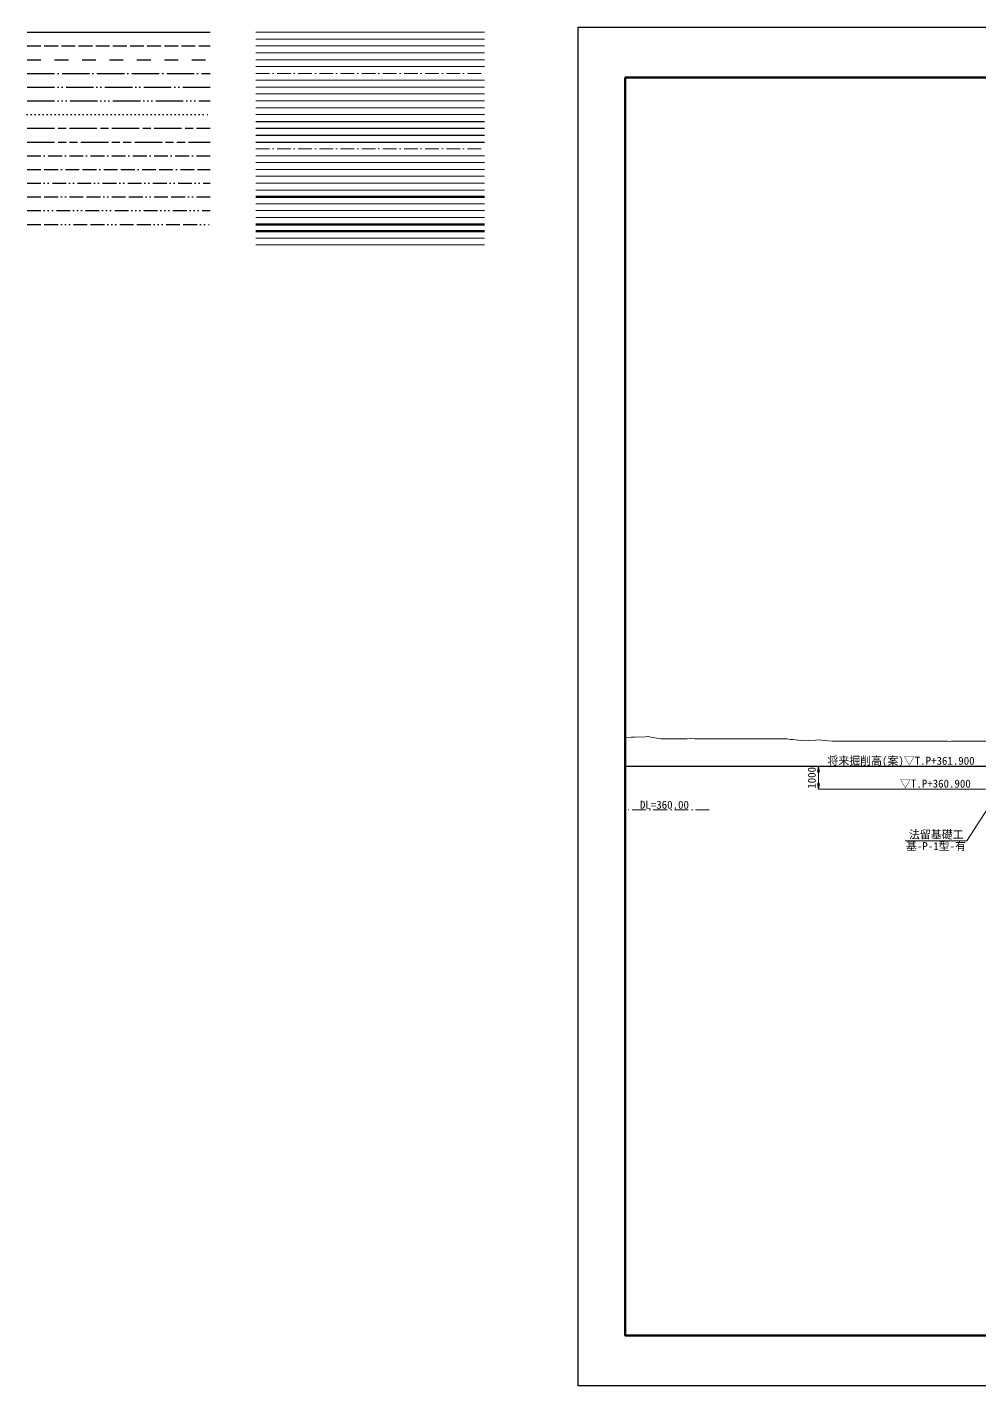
# Model space of a CAD drawing. Header units: millimetres. Extents: x -24095 to 84100, y 0 to 59400.
# Drawn here: x -24095 to 17553, y 0 to 59400 of the extents above; entities that cross this region are included whole.
import ezdxf
from ezdxf.enums import TextEntityAlignment as Align

# ---------------------------------------------------------------- set-up
doc = ezdxf.new("R2010")
doc.units = ezdxf.units.MM
doc.header["$LTSCALE"] = 100
doc.header["$PDSIZE"] = 300
for name, pattern in [('SXF_一点二短鎖線', [16.75, 6, -1.5, 6, -1.5, 0.25, -1.5]), ('SXF_一点短鎖線', [9.25, 6, -1.5, 0.25, -1.5]), ('SXF_一点鎖線', [18.5, 12, -1.5, 3.5, -1.5]), ('SXF_一点長鎖線', [15.25, 12, -1.5, 0.25, -1.5]), ('SXF_三点二短鎖線', [20.25, 6, -1.5, 6, -1.5, 0.25, -1.5, 0.25, -1.5, 0.25, -1.5]), ('SXF_三点短鎖線', [12.75, 6, -1.5, 0.25, -1.5, 0.25, -1.5, 0.25, -1.5]), ('SXF_三点長鎖線', [18.75, 12, -1.5, 0.25, -1.5, 0.25, -1.5, 0.25, -1.5]), ('SXF_二点二短鎖線', [18.5, 6, -1.5, 6, -1.5, 0.25, -1.5, 0.25, -1.5]), ('SXF_二点短鎖線', [11, 6, -1.5, 0.25, -1.5, 0.25, -1.5]), ('SXF_二点鎖線', [23.5, 12, -1.5, 3.5, -1.5, 3.5, -1.5]), ('SXF_二点長鎖線', [17, 12, -1.5, 0.25, -1.5, 0.25, -1.5]), ('SXF_点線', [1.75, 0.25, -1.5]), ('SXF_破線', [7.5, 6, -1.5]), ('SXF_跳び破線', [12, 6, -6])]:
    doc.linetypes.add(name, pattern=pattern)
doc.layers.get('Defpoints').update_dxf_attribs({"color": 153})
for name, color, linetype, lineweight in [('D-BGD', 7, 'Continuous', 13), ('D-BGD-BRG', 7, 'Continuous', 13), ('D-BGD-CRST', 7, 'Continuous', 13), ('D-BGD-ETRL', 7, 'Continuous', 13), ('D-BGD-HTXT', 7, 'Continuous', 13), ('D-BGD-TXT', 7, 'Continuous', 13), ('D-BMK', 2, 'SXF_一点短鎖線', 13), ('D-BMK-HTXT', 7, 'Continuous', 13), ('D-BMK-TXT', 7, 'Continuous', 13), ('D-BYP', 7, 'Continuous', 13), ('D-BYP-DIM', 7, 'Continuous', 13), ('D-BYP-HTXT', 7, 'Continuous', 13), ('D-BYP-STR1', 2, 'Continuous', 13), ('D-BYP-STR2', 6, 'Continuous', 25), ('D-BYP-STR3', 3, 'Continuous', 25), ('D-BYP-STR4', 6, 'Continuous', 25), ('D-BYP-STR6', 2, 'SXF_一点短鎖線', 13), ('D-BYP-STR7', 2, 'Continuous', 13), ('D-BYP-STR8', 150, 'Continuous', 13), ('D-BYP-STR9', 30, 'Continuous', 13), ('D-BYP-TXT', 7, 'Continuous', 13), ('D-DOC', 7, 'Continuous', 13), ('D-ORD', 7, 'Continuous', 13), ('D-STR', 1, 'Continuous', 50), ('D-STR-DIM', 7, 'Continuous', 13), ('D-STR-HTXT', 7, 'Continuous', 13), ('D-STR-TXT', 7, 'Continuous', 13), ('D-TTL', 2, 'Continuous', 140), ('D-TTL-FRAM', 2, 'Continuous', 50), ('D-TTL-LINE', 7, 'Continuous', 13), ('D-TTL-TXT', 7, 'Continuous', 13)]:
    doc.layers.add(name, color=color, linetype=linetype, lineweight=lineweight)
doc.layers.add('D-BYP-STR5', color=7, linetype='Continuous', lineweight=25, true_color=0xc00080)
doc.styles.add('MS ゴシック', font='MS Gothic.ttf')
doc.styles.add('ＭＳ ゴシック', font='MS Gothic.ttf')
doc.dimstyles.new('DIM-100-F', dxfattribs={"dimscale": 100, "dimtxt": 3.5, "dimasz": 2.5, "dimexe": 0, "dimexo": 2, "dimgap": 0.8, "dimtad": 1, "dimdec": 0, "dimzin": 0, "dimdsep": 46, "dimtxsty": 'MS ゴシック', "dimblk": 'OPEN', "dimcen": 0.1, "dimaunit": 1, "dimadec": 4, "dimazin": 0, "dimtfac": 1, "dimtdec": 0, "dimtmove": 2, "dimatfit": 3, "dimldrblk": 'OPEN', "dimfxl": 1, "dimtolj": 1, "dimtzin": 0, "dimlwd": -1, "dimlwe": -1, "dimarcsym": 2})

# ---------------------------------------------------------------- blocks, each defined once
blk = doc.blocks.new('_Open')
at = {"color": 0, "linetype": 'ByBlock', "lineweight": -2}
for p, q in [((-1, 0.17), (0, 0)), ((-1, -0.17), (0, 0)), ((0, 0), (-1, 0))]:
    blk.add_line(p, q, dxfattribs=at)
blk = doc.blocks.new('*D15')
at = {"layer": 'D-STR-DIM', "color": 0, "ltscale": 0.01, "transparency": 16777216}
for p, q in [((17795, 27080), (10502, 27080)), ((10502, 26330), (10502, 26830)), ((17795, 26080), (10502, 26080))]:
    blk.add_line(p, q, dxfattribs=at)
at = {"layer": 'Defpoints', "color": 0, "ltscale": 0.01, "transparency": 16777216}
for p in [(10502, 27080), (17995, 27080), (17995, 26080)]:
    blk.add_point(p, dxfattribs=at)
at = {"layer": 'D-STR-DIM', "color": 0, "ltscale": 0.01, "transparency": 16777216, "xscale": 250, "yscale": 250, "zscale": 250}
for p, rotation in [((10502, 27080), 90), ((10502, 26080), 270)]:
    blk.add_blockref('_Open', p, dxfattribs=dict(at, rotation=rotation))
at = {"layer": 'D-STR-DIM', "color": 0, "ltscale": 0.01, "transparency": 16777216, "insert": (10207, 26580), "char_height": 350, "attachment_point": 5, "rotation": 90, "style": 'MS ゴシック'}
blk.add_mtext('\\A1;1000', dxfattribs=at)

msp = doc.modelspace()

# ---------------------------------------------------------------- linework, layer by layer
at = {"layer": 'D-BGD'}
msp.add_line((-14094.8, 59179.1), (-4094.8, 59179.1), dxfattribs=at)
at = {"layer": 'D-BGD', "color": 7, "linetype": 'Continuous', "lineweight": 13}
msp.add_lwpolyline([(17870.8, 28179.8), (17450.6, 28179.8), (17139.7, 28179.8), (16873.9, 28179.8), (16604.7, 28179.8), (16297.1, 28179.8), (16238.5, 28169.6), (16136.4, 28179.8), (15720.4, 28179.8), (15506, 28179.8), (15143.7, 28179.8), (15139.8, 28179.8), (15133.1, 28179.8), (14407.4, 28179.8), (14129.8, 28179.8), (13990.3, 28179.8), (13675, 28179.8), (13413.6, 28179.8), (13308.8, 28179.8), (13126.5, 28179.8), (12576.3, 28179.8), (12260.1, 28179.8), (12123.2, 28179.8), (11843.9, 28179.8), (11683.4, 28179.8), (11119.9, 28179.8), (11106.7, 28181.1), (10745.3, 28217.1), (10530, 28238.6), (10379.1, 28227.4), (10116.5, 28208.1), (9953.3, 28196), (9732.5, 28218), (9376.5, 28253.5), (9280.4, 28263.1), (9113.2, 28279.8), (8799.8, 28279.8), (8548, 28279.8), (8223.1, 28279.8), (8181.8, 28279.8), (8109.9, 28279.8), (7646.4, 28279.8), (7449.4, 28279.8), (7106.6, 28279.8), (7083.1, 28279.8), (7069.7, 28279.8), (7019.7, 28279.8), (6493, 28279.8), (6103.3, 28279.8), (5916.2, 28279.8), (5618.3, 28279.8), (5339.5, 28279.8), (5100, 28279.8), (4885.9, 28301.1), (4762.8, 28279.8), (4307, 28279.8), (4186.1, 28279.8), (4153.4, 28279.8), (4096.7, 28279.8), (3609.4, 28279.8), (3093.4, 28369.2), (3054.8, 28383.6), (3032.6, 28385.8), (2950.6, 28379.8), (2455.9, 28361.5), (2322.4, 28356.6), (2050, 28346.6)], dxfattribs=at)
at = {"layer": 'D-BGD-BRG'}
msp.add_line((-14094.8, 58879.1), (-4094.8, 58879.1), dxfattribs=at)
at = {"layer": 'D-BGD-CRST'}
msp.add_line((-14094.8, 58579.1), (-4094.8, 58579.1), dxfattribs=at)
at = {"layer": 'D-BGD-ETRL'}
msp.add_line((-14094.8, 58279.1), (-4094.8, 58279.1), dxfattribs=at)
at = {"layer": 'D-BGD-HTXT'}
msp.add_line((-14094.8, 57979.1), (-4094.8, 57979.1), dxfattribs=at)
at = {"layer": 'D-BGD-TXT'}
msp.add_line((-14094.8, 57679.1), (-4094.8, 57679.1), dxfattribs=at)
at = {"layer": 'D-BMK'}
msp.add_line((-14094.8, 57379.1), (-4094.8, 57379.1), dxfattribs=at)
at = {"layer": 'D-BMK', "linetype": 'SXF_一点短鎖線'}
msp.add_line((5726.9, 25179.9), (2050, 25179.9), dxfattribs=at)
at = {"layer": 'D-BMK-HTXT'}
msp.add_line((-14094.8, 57079.1), (-4094.8, 57079.1), dxfattribs=at)
at = {"layer": 'D-BMK-TXT'}
msp.add_line((-14094.8, 56779.1), (-4094.8, 56779.1), dxfattribs=at)
at = {"layer": 'D-BYP'}
msp.add_line((-14094.8, 56479.1), (-4094.8, 56479.1), dxfattribs=at)
at = {"layer": 'D-BYP-DIM'}
msp.add_line((-14094.8, 56179.1), (-4094.8, 56179.1), dxfattribs=at)
at = {"layer": 'D-BYP-HTXT'}
msp.add_line((-14094.8, 55879.1), (-4094.8, 55879.1), dxfattribs=at)
at = {"layer": 'D-BYP-STR1'}
msp.add_line((-14094.8, 55579.1), (-4094.8, 55579.1), dxfattribs=at)
at = {"layer": 'D-BYP-STR2'}
for p, q in [((-14094.8, 55279.1), (-4094.8, 55279.1)), ((21894.6, 27079.9), (2050, 27079.9))]:
    msp.add_line(p, q, dxfattribs=at)
at = {"layer": 'D-BYP-STR3'}
msp.add_line((-14094.8, 54979.1), (-4094.8, 54979.1), dxfattribs=at)
at = {"layer": 'D-BYP-STR4'}
msp.add_line((-14094.8, 54679.1), (-4094.8, 54679.1), dxfattribs=at)
at = {"layer": 'D-BYP-STR5'}
msp.add_line((-14094.8, 54379.1), (-4094.8, 54379.1), dxfattribs=at)
at = {"layer": 'D-BYP-STR6'}
msp.add_line((-14094.8, 54079.1), (-4094.8, 54079.1), dxfattribs=at)
at = {"layer": 'D-BYP-STR7'}
msp.add_line((-14094.8, 53779.1), (-4094.8, 53779.1), dxfattribs=at)
at = {"layer": 'D-BYP-STR8'}
msp.add_line((-14094.8, 53479.1), (-4094.8, 53479.1), dxfattribs=at)
at = {"layer": 'D-BYP-STR9'}
msp.add_line((-14094.8, 53179.1), (-4094.8, 53179.1), dxfattribs=at)
at = {"layer": 'D-BYP-TXT'}
msp.add_line((-14094.8, 52879.1), (-4094.8, 52879.1), dxfattribs=at)
at = {"layer": 'D-DOC'}
msp.add_line((-14094.8, 52579.1), (-4094.8, 52579.1), dxfattribs=at)
at = {"layer": 'D-ORD'}
msp.add_line((-14094.8, 52279.1), (-4094.8, 52279.1), dxfattribs=at)
at = {"layer": 'D-STR'}
msp.add_line((-14094.8, 51979.1), (-4094.8, 51979.1), dxfattribs=at)
at = {"layer": 'D-STR-DIM'}
msp.add_line((-14094.8, 51679.1), (-4094.8, 51679.1), dxfattribs=at)
at = {"layer": 'D-STR-HTXT'}
msp.add_line((-14094.8, 51379.1), (-4094.8, 51379.1), dxfattribs=at)
at = {"layer": 'D-STR-HTXT', "color": 7, "linetype": 'Continuous', "lineweight": 13}
msp.add_line((14284.4, 23821.2), (16988.8, 23821.2), dxfattribs=at)
at = {"layer": 'D-STR-TXT'}
msp.add_line((-14094.8, 51079.1), (-4094.8, 51079.1), dxfattribs=at)
at = {"layer": 'D-TTL'}
msp.add_line((-14094.8, 50779.1), (-4094.8, 50779.1), dxfattribs=at)
msp.add_lwpolyline([(2050, 57200), (2050, 2200), (82050, 2200), (82050, 57200)], close=True, dxfattribs=at)
at = {"layer": 'D-TTL-FRAM'}
msp.add_line((-14094.8, 50479.1), (-4094.8, 50479.1), dxfattribs=at)
at = {"layer": 'D-TTL-LINE'}
msp.add_line((-14094.8, 50179.1), (-4094.8, 50179.1), dxfattribs=at)
at = {"layer": 'D-TTL-TXT'}
msp.add_line((-14094.8, 49879.1), (-4094.8, 49879.1), dxfattribs=at)
at = {"layer": 'Defpoints', "color": 1, "linetype": 'Continuous'}
msp.add_line((-24094.8, 59179.1), (-16094.8, 59179.1), dxfattribs=at)
at = {"layer": 'Defpoints', "color": 2, "linetype": 'SXF_破線'}
msp.add_line((-24094.8, 58579.1), (-16094.8, 58579.1), dxfattribs=at)
at = {"layer": 'Defpoints', "color": 3, "linetype": 'SXF_跳び破線'}
msp.add_line((-24094.8, 57979.1), (-16094.8, 57979.1), dxfattribs=at)
at = {"layer": 'Defpoints', "color": 4, "linetype": 'SXF_一点長鎖線'}
msp.add_line((-24094.8, 57379.1), (-16094.8, 57379.1), dxfattribs=at)
at = {"layer": 'Defpoints', "color": 5, "linetype": 'SXF_二点長鎖線'}
msp.add_line((-24094.8, 56779.1), (-16094.8, 56779.1), dxfattribs=at)
at = {"layer": 'Defpoints', "color": 6, "linetype": 'SXF_三点長鎖線'}
msp.add_line((-24094.8, 56179.1), (-16094.8, 56179.1), dxfattribs=at)
at = {"layer": 'Defpoints', "color": 7, "linetype": 'SXF_点線'}
msp.add_line((-24094.8, 55579.1), (-16094.8, 55579.1), dxfattribs=at)
at = {"layer": 'Defpoints', "color": 222, "linetype": 'SXF_一点鎖線', "true_color": 0xc00080}
msp.add_line((-24094.8, 54979.1), (-16094.8, 54979.1), dxfattribs=at)
at = {"layer": 'Defpoints', "color": 23, "linetype": 'SXF_二点鎖線', "true_color": 0xc08040}
msp.add_line((-24094.8, 54379.1), (-16094.8, 54379.1), dxfattribs=at)
at = {"layer": 'Defpoints', "color": 30, "linetype": 'SXF_一点短鎖線'}
msp.add_line((-24094.8, 53779.1), (-16094.8, 53779.1), dxfattribs=at)
at = {"layer": 'Defpoints', "color": 83, "linetype": 'SXF_一点二短鎖線', "true_color": 0x80c080}
msp.add_line((-24094.8, 53179.1), (-16094.8, 53179.1), dxfattribs=at)
at = {"layer": 'Defpoints', "color": 150, "linetype": 'SXF_二点短鎖線'}
msp.add_line((-24094.8, 52579.1), (-16094.8, 52579.1), dxfattribs=at)
at = {"layer": 'Defpoints', "color": 171, "linetype": 'SXF_二点二短鎖線', "true_color": 0x8040ff}
msp.add_line((-24094.8, 51979.1), (-16094.8, 51979.1), dxfattribs=at)
at = {"layer": 'Defpoints', "color": 9, "linetype": 'SXF_三点短鎖線'}
msp.add_line((-24094.8, 51379.1), (-16094.8, 51379.1), dxfattribs=at)
at = {"layer": 'Defpoints', "color": 8, "linetype": 'SXF_三点二短鎖線'}
msp.add_line((-24094.8, 50779.1), (-16094.8, 50779.1), dxfattribs=at)
at = {"layer": 'Defpoints', "color": 1}
msp.add_lwpolyline([(84100, 0), (0, 0), (0, 59400), (84100, 59400)], close=True, dxfattribs=at)

# ---------------------------------------------------------------- texts
at = {"layer": 'D-STR-TXT', "style": 'MS ゴシック'}
for s, p in [('将来掘削高(案)▽T.P+361.900', (10888.6, 27153.1)), ('▽T.P+360.900', (14062.1, 26153.1))]:
    msp.add_text(s, height=350, dxfattribs=at).set_placement(p)
at = {"layer": 'D-STR-TXT', "color": 7, "style": 'ＭＳ ゴシック'}
msp.add_text('DL=360.00', height=350, dxfattribs=at).set_placement((2693.3, 25229.9))
at = {"layer": 'D-STR-TXT', "style": 'ＭＳ ゴシック'}
msp.add_text('基-P-1型-有', height=350, dxfattribs=at).set_placement((15636.6, 23771.2), align=Align.TOP_CENTER)
msp.add_text('法留基礎工', height=350, dxfattribs=at).set_placement((15649, 23821.2), align=Align.BOTTOM_CENTER)

# ---------------------------------------------------------------- dimensions: what is measured, and where the dimension line sits
at = {"layer": 'D-STR-DIM', "ltscale": 0.01}
dim = msp.add_linear_dim(base=(10502.2, 27079.9), p1=(17994.6, 26079.9), p2=(17994.6, 27079.9), angle=90, dimstyle='DIM-100-F', dxfattribs=at)
dim.commit()
dim.dimension.update_dxf_attribs({"geometry": '*D15', "text_midpoint": (10207.2, 26579.9)})

# ---------------------------------------------------------------- leaders
at = {"layer": 'D-STR-HTXT'}
msp.add_leader([(18211.3, 25726.1), (16988.8, 23821.2)], dimstyle='DIM-100-F', override={"dimgap": 0.8, "dimtad": 0, "dimarcsym": 2}, dxfattribs=at)

doc.saveas('drawing.dxf')
